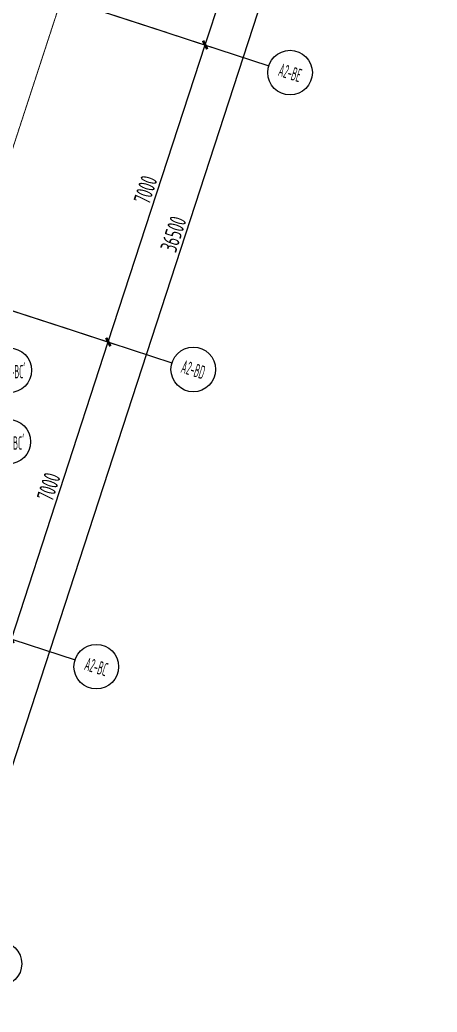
# Model space of a CAD drawing. Header units: millimetres. Extents: x 11515858 to 24947533, y -12764720 to -6305528.
# Drawn here: x 11873465 to 11882809, y -6363564 to -6341330 of the extents above; entities that cross this region are included whole.
import ezdxf
from ezdxf.enums import TextEntityAlignment as Align

# ---------------------------------------------------------------- set-up
doc = ezdxf.new("R2010")
doc.units = ezdxf.units.MM
doc.header["$LTSCALE"] = 10
for name, pattern in [('A2-RG-AXIS$0$CENTER', [2, 1.25, -0.25, 0.25, -0.25]), ('A2-RG-AXIS$0$DOTE', [2.42, 2, -0.2, 0.02, -0.2]), ('A2-RI-F3$0$HIDDEN', [0.375, 0.25, -0.125]), ('A2-RI-F3$0$Overhead 1_16_', [2.579687, 1.5875, -0.992188])]:
    doc.linetypes.add(name, pattern=pattern)
for name, color, linetype in [('A2-RB-F3$0$A-DIMS-100', 1, 'Continuous'), ('A2-RG-AXIS$0$A-AXIS', 1, 'Continuous'), ('A2-RG-AXIS$0$A-DIMS-100', 1, 'Continuous'), ('A2-RG-AXIS$0$A-GRID', 1, 'A2-RG-AXIS$0$CENTER'), ('A2-RG-AXIS$0$A-SYMB', 4, 'Continuous')]:
    doc.layers.add(name, color=color, linetype=linetype)
doc.layers.add('A2-RI-F3$0$A-FLOR-OVHD', color=8, linetype='A2-RI-F3$0$Overhead 1_16_', lineweight=5)
doc.styles.add('A2-RB-F3$0$XD2008', font='hzs.shx', dxfattribs={"width": 0.7, "bigfont": 'hztxt.shx'})
doc.styles.add('A2-RG-AXIS$0$ECADI', font='hzs.shx', dxfattribs={"width": 0.7, "bigfont": 'hztxt.shx'})
doc.styles.add('A2-RG-AXIS$0$XD2008', font='hzs.shx', dxfattribs={"width": 0.7, "bigfont": 'hztxt.shx'})
doc.dimstyles.new('A2-RB-F3$0$XD100', dxfattribs={"dimscale": 100, "dimtxt": 3.5, "dimasz": 1.5, "dimexe": 1, "dimexo": 2, "dimgap": 0.5, "dimtad": 1, "dimdec": 0, "dimdsep": 46, "dimtxsty": 'A2-RB-F3$0$XD2008', "dimcen": 2.5, "dimclrt": 4, "dimaunit": 1, "dimadec": 0, "dimazin": 0, "dimtfac": 1, "dimtdec": 0, "dimtix": 1, "dimtmove": 1, "dimatfit": 3, "dimfxl": 0, "dimtolj": 1, "dimtzin": 0, "dimarcsym": 0})
doc.dimstyles.new('A2-RG-AXIS$0$XD150$0', dxfattribs={"dimscale": 150, "dimtxt": 2.5, "dimasz": 1, "dimexe": 1, "dimexo": 2, "dimgap": 0.5, "dimtad": 1, "dimdec": 0, "dimdsep": 46, "dimtxsty": 'A2-RG-AXIS$0$XD2008', "dimblk": 'A2-RG-AXIS$0$_ArchTick', "dimcen": 2.5, "dimclrt": 4, "dimaunit": 1, "dimadec": 0, "dimazin": 0, "dimtfac": 1, "dimtdec": 0, "dimtmove": 2, "dimatfit": 3, "dimfxl": 0, "dimtolj": 1, "dimtzin": 0, "dimarcsym": 0})

# ---------------------------------------------------------------- blocks, each defined once
blk = doc.blocks.new('A2-RG-AXIS$0$_ArchTick')
at = {"color": 0, "linetype": 'ByBlock', "const_width": 0.4}
blk.add_lwpolyline([(-0.5, -0.5), (0.5, 0.5)], dxfattribs=at)
blk = doc.blocks.new('*D558')
at = {"layer": 'A2-RG-AXIS$0$A-DIMS-100', "color": 0, "lineweight": -2, "transparency": 16777216}
for p, q in [((11874589, -6348269), (11875588, -6348594)), ((11873276, -6355203), (11875445, -6348548)), ((11872705, -6355017), (11873418, -6355250))]:
    blk.add_line(p, q, dxfattribs=at)
at = {"layer": 'Defpoints', "color": 0, "transparency": 16777216}
for p in [(11874304, -6348176), (11875445, -6348548), (11872420, -6354924)]:
    blk.add_point(p, dxfattribs=at)
at = {"layer": 'A2-RG-AXIS$0$A-DIMS-100', "color": 0, "lineweight": -2, "transparency": 16777216, "xscale": 150, "yscale": 150, "zscale": 150}
for p, rotation in [((11875445, -6348548), 71.94704053343841), ((11873276, -6355203), 251.9470405334384)]:
    blk.add_blockref('A2-RG-AXIS$0$_ArchTick', p, dxfattribs=dict(at, rotation=rotation))
at = {"layer": 'A2-RG-AXIS$0$A-DIMS-100', "color": 4, "transparency": 16777216, "insert": (11874111, -6351794), "char_height": 375, "attachment_point": 5, "rotation": 71.947, "style": 'A2-RG-AXIS$0$XD2008'}
blk.add_mtext('\\A1;7000', dxfattribs=at)
blk = doc.blocks.new('*D559')
at = {"layer": 'A2-RG-AXIS$0$A-DIMS-100', "color": 0, "lineweight": -2, "transparency": 16777216}
for p, q in [((11876759, -6341613), (11877757, -6341939)), ((11875445, -6348548), (11877614, -6341892)), ((11874589, -6348269), (11875588, -6348594))]:
    blk.add_line(p, q, dxfattribs=at)
at = {"layer": 'Defpoints', "color": 0, "transparency": 16777216}
for p in [(11876473, -6341521), (11877614, -6341892), (11874304, -6348176)]:
    blk.add_point(p, dxfattribs=at)
at = {"layer": 'A2-RG-AXIS$0$A-DIMS-100', "color": 0, "lineweight": -2, "transparency": 16777216, "xscale": 150, "yscale": 150, "zscale": 150}
for p, rotation in [((11877614, -6341892), 71.94704053343841), ((11875445, -6348548), 251.9470405334384)]:
    blk.add_blockref('A2-RG-AXIS$0$_ArchTick', p, dxfattribs=dict(at, rotation=rotation))
at = {"layer": 'A2-RG-AXIS$0$A-DIMS-100', "color": 4, "transparency": 16777216, "insert": (11876280, -6345139), "char_height": 375, "attachment_point": 5, "rotation": 71.947, "style": 'A2-RG-AXIS$0$XD2008'}
blk.add_mtext('\\A1;7000', dxfattribs=at)
blk = doc.blocks.new('*D560')
at = {"layer": 'A2-RG-AXIS$0$A-DIMS-100', "color": 0, "lineweight": -2, "transparency": 16777216}
for p, q in [((11878928, -6334958), (11879926, -6335283)), ((11877614, -6341892), (11879784, -6335237)), ((11876759, -6341613), (11877757, -6341939))]:
    blk.add_line(p, q, dxfattribs=at)
at = {"layer": 'Defpoints', "color": 0, "transparency": 16777216}
for p in [(11878643, -6334865), (11879784, -6335237), (11876473, -6341521)]:
    blk.add_point(p, dxfattribs=at)
at = {"layer": 'A2-RG-AXIS$0$A-DIMS-100', "color": 0, "lineweight": -2, "transparency": 16777216, "xscale": 150, "yscale": 150, "zscale": 150}
for p, rotation in [((11879784, -6335237), 71.94704053343841), ((11877614, -6341892), 251.9470405334384)]:
    blk.add_blockref('A2-RG-AXIS$0$_ArchTick', p, dxfattribs=dict(at, rotation=rotation))
at = {"layer": 'A2-RG-AXIS$0$A-DIMS-100', "color": 4, "transparency": 16777216, "insert": (11878449, -6338483), "char_height": 375, "attachment_point": 5, "rotation": 71.947, "style": 'A2-RG-AXIS$0$XD2008'}
blk.add_mtext('\\A1;7000', dxfattribs=at)
blk = doc.blocks.new('*D562')
at = {"layer": 'A2-RG-AXIS$0$A-DIMS-100', "color": 0, "lineweight": -2, "transparency": 16777216}
for p, q in [((11881382, -6328396), (11882951, -6328907)), ((11871497, -6363564), (11882809, -6328860)), ((11870071, -6363099), (11871640, -6363610))]:
    blk.add_line(p, q, dxfattribs=at)
at = {"layer": 'Defpoints', "color": 0, "transparency": 16777216}
for p in [(11881097, -6328303), (11882809, -6328860), (11869786, -6363006)]:
    blk.add_point(p, dxfattribs=at)
at = {"layer": 'A2-RG-AXIS$0$A-DIMS-100', "color": 0, "lineweight": -2, "transparency": 16777216, "xscale": 150, "yscale": 150, "zscale": 150}
for p, rotation in [((11882809, -6328860), 71.94704055555823), ((11871497, -6363564), 251.9470405555582)]:
    blk.add_blockref('A2-RG-AXIS$0$_ArchTick', p, dxfattribs=dict(at, rotation=rotation))
at = {"layer": 'A2-RG-AXIS$0$A-DIMS-100', "color": 4, "transparency": 16777216, "insert": (11876903, -6346131), "char_height": 375, "attachment_point": 5, "rotation": 71.947, "style": 'A2-RG-AXIS$0$XD2008'}
blk.add_mtext('\\A1;36500', dxfattribs=at)
blk = doc.blocks.new('A2-RG-AXIS$0$ECADI-TAG-GRID')
at = {"color": 13}
blk.add_circle((0, 0), 5, dxfattribs=at)
at = {"style": 'A2-RG-AXIS$0$ECADI', "width": 0.7}
blk.add_attdef('GRID', text='', height=5, dxfattribs=at).set_placement((0, 0), align=Align.MIDDLE)
blk = doc.blocks.new('A2-RB-F3$0$_ArchTick')
at = {"color": 0, "linetype": 'ByBlock', "const_width": 0.4}
blk.add_lwpolyline([(-0.5, -0.5), (0.5, 0.5)], dxfattribs=at)
blk = doc.blocks.new('*D995')
at = {"layer": 'A2-RB-F3$0$A-DIMS-100', "color": 0, "lineweight": -2, "transparency": 16777216}
blk.add_arc((11863025, -6337137), 1581, 86.9467, 161.947, dxfattribs=at)
at = {"layer": 'Defpoints', "color": 0, "transparency": 16777216}
for p in [(11838798, -6329241), (11863268, -6332569), (11862434, -6335670), (11863052, -6336620), (11876759, -6341613)]:
    blk.add_point(p, dxfattribs=at)
at = {"layer": 'A2-RB-F3$0$A-DIMS-100', "color": 0, "lineweight": -2, "transparency": 16777216, "xscale": 100, "yscale": 100, "zscale": 100}
for p, rotation in [((11863109, -6335558), 356.9467277573058), ((11861521, -6336647), 251.9470404933468)]:
    blk.add_blockref('A2-RB-F3$0$_ArchTick', p, dxfattribs=dict(at, rotation=rotation))
at = {"layer": 'A2-RB-F3$0$A-DIMS-100', "color": 4, "transparency": 16777216, "insert": (11862003, -6335647), "char_height": 350, "attachment_point": 5, "rotation": 34.4469, "style": 'A2-RB-F3$0$XD2008'}
blk.add_mtext('\\A1;75°', dxfattribs=at)
blk = doc.blocks.new('*D996')
at = {"layer": 'A2-RB-F3$0$A-DIMS-100', "color": 0, "lineweight": -2, "transparency": 16777216}
blk.add_arc((11860855, -6343792), 1581, 161.9468, 236.9471, dxfattribs=at)
at = {"layer": 'Defpoints', "color": 0, "transparency": 16777216}
for p in [(11836629, -6335896), (11859286, -6343984), (11860573, -6344226), (11858360, -6347626), (11874589, -6348269)]:
    blk.add_point(p, dxfattribs=at)
at = {"layer": 'A2-RB-F3$0$A-DIMS-100', "color": 0, "lineweight": -2, "transparency": 16777216, "xscale": 100, "yscale": 100, "zscale": 100}
for p, rotation in [((11859352, -6343302), 71.94679980163178), ((11859993, -6345118), 326.9471125376343)]:
    blk.add_blockref('A2-RB-F3$0$_ArchTick', p, dxfattribs=dict(at, rotation=rotation))
at = {"layer": 'A2-RB-F3$0$A-DIMS-100', "color": 4, "transparency": 16777216, "insert": (11859576, -6344244), "char_height": 350, "attachment_point": 5, "rotation": 289.447, "style": 'A2-RB-F3$0$XD2008'}
blk.add_mtext('\\A1;75°', dxfattribs=at)
blk = doc.blocks.new('A2-RG-AXIS')
at = {"layer": 'A2-RG-AXIS$0$A-AXIS'}
for p, q in [((11876758.7, -6341613.5), (11879040.5, -6342357.2)), ((11874589.4, -6348268.9), (11876871.2, -6349012.6)), ((11872420.1, -6354924.3), (11874702, -6355668))]:
    blk.add_line(p, q, dxfattribs=at)
at = {"layer": 'A2-RG-AXIS$0$A-GRID', "linetype": 'A2-RG-AXIS$0$DOTE'}
for p, q in [((11838798, -6329240.5), (11876758.7, -6341613.5)), ((11836628.7, -6335895.9), (11874589.4, -6348268.9))]:
    blk.add_line(p, q, dxfattribs=at)
at = {"layer": 'A2-RG-AXIS$0$A-SYMB'}
ref = blk.add_blockref('A2-RG-AXIS$0$ECADI-TAG-GRID', (11879515.9, -6342512.2), dxfattribs=dict(at, xscale=100.0000000000341, yscale=100.0000000000341, zscale=100.0000000000341, rotation=342.7200000000827))
ref.add_attrib('GRID', 'A2-BE', dxfattribs={"layer": '0', "extrusion": (0, 0, -1), "height": 300, "rotation": 17.28, "style": 'A2-RG-AXIS$0$ECADI', "text_generation_flag": 2, "width": 0.5}).set_placement((-11879515.9, -6342512.2), align=Align.MIDDLE)
ref = blk.add_blockref('A2-RG-AXIS$0$ECADI-TAG-GRID', (11877347.8, -6349163.9), dxfattribs=dict(at, xscale=100.0000000000341, yscale=100.0000000000341, zscale=100.0000000000341, rotation=342.7200000000827))
ref.add_attrib('GRID', 'A2-BD', dxfattribs={"layer": '0', "extrusion": (0, 0, -1), "height": 300, "rotation": 17.28, "style": 'A2-RG-AXIS$0$ECADI', "text_generation_flag": 2, "width": 0.5}).set_placement((-11877347.8, -6349163.9), align=Align.MIDDLE)
ref = blk.add_blockref('A2-RG-AXIS$0$ECADI-TAG-GRID', (11873227, -6349181.7), dxfattribs=dict(at, xscale=100, yscale=100, zscale=100))
ref.add_attrib('GRID', "2/A2-BC'", dxfattribs={"layer": '0', "extrusion": (0, 0, -1), "height": 300, "style": 'A2-RG-AXIS$0$ECADI', "text_generation_flag": 2, "width": 0.4}).set_placement((-11873227, -6349181.7), align=Align.MIDDLE)
ref = blk.add_blockref('A2-RG-AXIS$0$ECADI-TAG-GRID', (11873205.4, -6350781.6), dxfattribs=dict(at, xscale=100, yscale=100, zscale=100))
ref.add_attrib('GRID', "1/A2-BC'", dxfattribs={"layer": '0', "extrusion": (0, 0, -1), "height": 300, "style": 'A2-RG-AXIS$0$ECADI', "text_generation_flag": 2, "width": 0.5}).set_placement((-11873205.4, -6350781.6), align=Align.MIDDLE)
ref = blk.add_blockref('A2-RG-AXIS$0$ECADI-TAG-GRID', (11875177.3, -6355823), dxfattribs=dict(at, xscale=100.0000000000341, yscale=100.0000000000341, zscale=100.0000000000341, rotation=342.7200000000827))
ref.add_attrib('GRID', 'A2-BC', dxfattribs={"layer": '0', "extrusion": (0, 0, -1), "height": 300, "rotation": 17.28, "style": 'A2-RG-AXIS$0$ECADI', "text_generation_flag": 2, "width": 0.5}).set_placement((-11875177.3, -6355823), align=Align.MIDDLE)
ref = blk.add_blockref('A2-RG-AXIS$0$ECADI-TAG-GRID', (11873008.1, -6362478.4), dxfattribs=dict(at, xscale=100.0000000000341, yscale=100.0000000000341, zscale=100.0000000000341, rotation=342.7200000000827))
ref.add_attrib('GRID', 'A2-BB', dxfattribs={"layer": '0', "extrusion": (0, 0, -1), "height": 300, "rotation": 17.28, "style": 'A2-RG-AXIS$0$ECADI', "text_generation_flag": 2, "width": 0.5}).set_placement((-11873008.1, -6362478.4), align=Align.MIDDLE)
at = {"layer": 'A2-RG-AXIS$0$A-DIMS-100'}
dim = blk.add_aligned_dim(p1=(11869786, -6363005.8), p2=(11881097.2, -6328302.6), distance=-1800, dimstyle='A2-RG-AXIS$0$XD150$0', dxfattribs=at)
dim.commit()
dim.dimension.update_dxf_attribs({"geometry": '*D562', "text_midpoint": (11876903.4, -6346130.7)})
for base, p1, p2, picture, middle in [((11879783.6, -6335237), (11876473.4, -6341520.5), (11878642.7, -6334865.1), '*D560', (11878449.4, -6338483.3)), ((11877614.4, -6341892.4), (11874304.2, -6348175.9), (11876473.4, -6341520.5), '*D559', (11876280.1, -6345138.7)), ((11875445.1, -6348547.8), (11872420.1, -6354924.3), (11874304.2, -6348175.9), '*D558', (11874110.9, -6351794.1))]:
    dim = blk.add_linear_dim(base=base, p1=p1, p2=p2, angle=251.94704, dimstyle='A2-RG-AXIS$0$XD150$0', dxfattribs=at)
    dim.commit()
    dim.dimension.update_dxf_attribs({"geometry": picture, "text_midpoint": middle})
blk = doc.blocks.new('A2-RB-F3')
at = {"layer": 'A2-RB-F3$0$A-DIMS-100'}
for base, line1, line2, picture, middle in [((11862433.5, -6335670.3), ((11838798, -6329240.5), (11876758.7, -6341613.5)), ((11863052.1, -6336620.4), (11863268.2, -6332569.4)), '*D995', (11862002.8, -6335647.5)), ((11859285.6, -6343983.5), ((11836628.7, -6335895.7), (11874589.4, -6348268.9)), ((11860573.1, -6344225.9), (11858360.5, -6347626.1)), '*D996', (11859576.4, -6344243.8))]:
    dim = blk.add_angular_dim_2l(base=base, line1=line1, line2=line2, dimstyle='A2-RB-F3$0$XD100', override={"dimasz": 1, "dimblk1": 'A2-RB-F3$0$_ArchTick', "dimblk2": 'A2-RB-F3$0$_ArchTick', "dimsah": 1}, dxfattribs=at)
    dim.commit()
    dim.dimension.update_dxf_attribs({"geometry": picture, "text_midpoint": middle})
blk = doc.blocks.new('A2-RI-F3')
at = {"layer": 'A2-RI-F3$0$A-FLOR-OVHD', "ltscale": 0.5}
blk.add_line((11879356.1, -6325645.4), (11871959.5, -6348337.9), dxfattribs=at)
at = {"linetype": 'A2-RI-F3$0$HIDDEN', "ltscale": 3}
blk.add_blockref('A2-RG-AXIS', (0, 0), dxfattribs=at)

msp = doc.modelspace()

# ---------------------------------------------------------------- block references
for name in ['A2-RB-F3', 'A2-RI-F3', 'A2-RG-AXIS']:
    msp.add_blockref(name, (0, 0))

doc.saveas('drawing.dxf')
